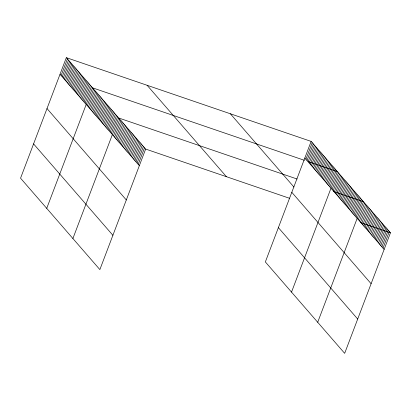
<?xml version="1.0" encoding="UTF-8"?>
<svg xmlns="http://www.w3.org/2000/svg" width="411" height="411" viewBox="0 0 411 411"><rect width="100%" height="100%" fill="white"/><g stroke="black" fill="none" stroke-linecap="round" stroke-linejoin="round"><path stroke-width="0.62" d="M66.335 57.653L20.55 178.184L99.863 269.595L145.648 149.065L66.335 57.653L311.137 141.405L390.45 232.816L344.665 353.347L265.352 261.935L311.137 141.405M61.121 75.511L67.425 58.912M62.21 76.77L68.519 60.165M63.299 78.028L69.608 61.424M64.393 79.282L70.697 62.683M65.483 80.541L71.791 63.936M66.572 81.799L72.881 65.195M67.661 83.053L73.97 66.454M68.755 84.312L75.059 67.707M69.844 85.57L76.153 68.966M70.933 86.824L77.242 70.224M72.028 88.082L78.331 71.478M73.117 89.341L79.421 72.737M74.206 90.595L80.515 73.995M75.295 91.853L81.604 75.249M76.389 93.112L82.693 76.508M77.479 94.366L83.782 77.761M78.568 95.624L84.877 79.02M79.657 96.878L85.966 80.279M80.751 98.137L87.055 81.532M81.84 99.395L88.149 82.791M82.93 100.649L89.238 84.05M84.024 101.907L90.328 85.303M85.113 103.166L91.417 86.562M46.726 208.351L92.511 87.82L304.417 160.316M87.291 105.678L93.6 89.074M88.386 106.937L94.689 90.333M89.475 108.191L95.778 91.591M90.564 109.449L96.873 92.845M91.653 110.708L97.962 94.104M92.747 111.962L99.051 95.362M93.836 113.22L100.145 96.616M94.926 114.479L101.234 97.875M96.02 115.732L102.324 99.128M97.109 116.991L103.413 100.387M98.198 118.25L104.507 101.645M99.287 119.503L105.596 102.899M100.382 120.762L106.685 104.158M101.471 122.016L107.774 105.416M102.56 123.274L108.869 106.67M103.649 124.533L109.958 107.929M104.743 125.787L111.047 109.187M105.833 127.045L112.141 110.441M106.922 128.304L113.231 111.7M108.011 129.557L114.32 112.958M109.105 130.816L115.409 114.212M110.194 132.075L116.503 115.47M111.283 133.328L117.592 116.729M72.896 238.519L118.681 117.983L297.127 179.032M113.498 135.882L119.806 119.277M114.623 137.176L120.932 120.572M115.748 138.471L122.052 121.867M116.868 139.766L123.177 123.161M117.993 141.06L124.302 124.461M119.118 142.355L125.422 125.756M120.243 143.65L126.547 127.05M121.363 144.944L127.672 128.345M122.488 146.244L128.797 129.64M123.613 147.539L129.917 130.934M124.733 148.833L131.042 132.229M125.858 150.128L132.167 133.524M126.984 151.423L133.287 134.818M128.104 152.717L134.412 136.113M129.229 154.012L135.538 137.408M130.354 155.307L136.657 138.702M131.479 156.601L137.783 139.997M132.599 157.896L138.908 141.292M133.724 159.191L140.033 142.586M134.849 160.485L141.153 143.881M135.969 161.78L142.278 145.181M137.094 163.075L143.403 146.475M138.219 164.369L144.523 147.77M305.923 159.263L312.226 142.663M307.012 160.521L313.321 143.917M308.101 161.78L314.41 145.175M309.19 163.033L315.499 146.429M310.284 164.292L316.588 147.688M311.374 165.551L317.682 148.946M312.463 166.804L318.772 150.2M313.557 168.063L319.861 151.459M314.646 169.317L320.95 152.717M315.735 170.575L322.044 153.971M316.824 171.834L323.133 155.23M317.919 173.088L324.222 156.488M319.008 174.346L325.317 157.742M320.097 175.605L326.406 159M321.186 176.858L327.495 160.259M322.281 178.117L328.584 161.513M323.37 179.376L329.679 162.771M324.459 180.629L330.768 164.03M325.553 181.888L331.857 165.284M326.642 183.147L332.946 166.542M327.731 184.4L334.04 167.801M328.821 185.659L335.129 169.055M329.915 186.918L336.219 170.313M291.522 292.103L337.313 171.567L308.461 161.698M332.093 189.43L338.402 172.826M333.182 190.683L339.491 174.084M334.277 191.942L340.58 175.338M335.366 193.201L341.675 176.596M336.455 194.454L342.764 177.855M337.549 195.713L343.853 179.109M338.638 196.972L344.942 180.367M339.727 198.225L346.036 181.626M340.817 199.484L347.125 182.88M341.911 200.743L348.215 184.138M343 201.996L349.309 185.397M344.089 203.255L350.398 186.651M345.178 204.514L351.487 187.909M346.273 205.767L352.576 189.168M347.362 207.026L353.671 190.421M348.451 208.285L354.76 191.68M349.545 209.538L355.849 192.934M350.634 210.797L356.938 194.192M351.724 212.055L358.032 195.451M352.813 213.309L359.122 196.705M353.907 214.568L360.211 197.963M354.996 215.821L361.305 199.222M356.085 217.08L362.394 200.476M317.698 322.265L363.483 201.734L333.48 191.469M358.3 219.633L364.608 203.029M359.425 220.928L365.733 204.324M360.55 222.223L366.853 205.618M361.67 223.517L367.979 206.913M362.795 224.812L369.104 208.207M363.92 226.107L370.224 209.502M365.04 227.401L371.349 210.797M366.165 228.696L372.474 212.097M367.29 229.99L373.594 213.391M368.415 231.285L374.719 214.686M369.535 232.58L375.844 215.981M370.66 233.88L376.969 217.275M371.785 235.174L378.089 218.57M372.905 236.469L379.214 219.864M374.031 237.764L380.339 221.159M375.156 239.058L381.459 222.454M376.276 240.353L382.584 223.748M377.401 241.647L383.71 225.043M378.526 242.942L384.83 226.338M379.651 244.237L385.955 227.632M380.771 245.531L387.08 228.927M381.896 246.826L388.205 230.222M383.021 248.121L389.325 231.516M145.648 149.065L289.688 198.343M360.442 222.546L390.45 232.816M304.828 158.009L384.141 249.415M230.355 113.765L293.937 187.046M291.805 192.302L371.112 283.713M278.381 227.637L357.693 319.049M147.123 85.293L226.435 176.699M60.032 74.257L139.339 165.664M47.003 108.555L126.316 199.962M33.579 143.891L112.891 235.298"/></g></svg>
